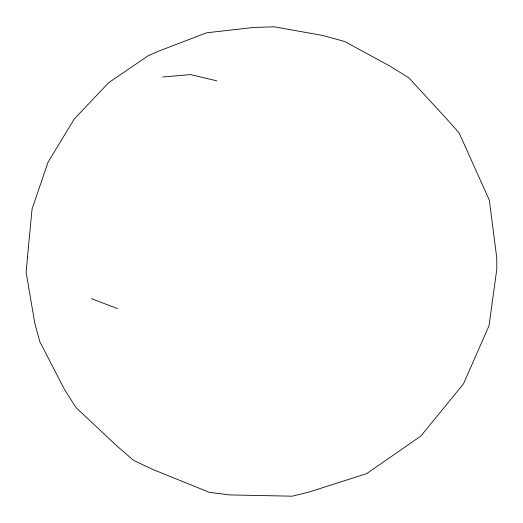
<?xml version="1.0" encoding="UTF-8"?>
<svg xmlns="http://www.w3.org/2000/svg" width="523" height="523" viewBox="0 0 523 523"><rect width="100%" height="100%" fill="white"/><g stroke="black" fill="none" stroke-linecap="round" stroke-linejoin="round"><path stroke-width="0.78" d="M162.633 76.999L190.673 74.612L216.751 80.817M91.447 298.666L117.577 308.635M27.49 256.917L26.15 272.431L34.76 323.044L39.826 341.709L64.558 389.589L76.136 407.724L117.25 446.289L133.764 460.495L152.964 469.517L209.259 492.313L229.558 494.915L292.141 496.183L308.459 492.248L366.616 473.642L420.852 436.064L463.515 383.804L489.012 325.737L496.85 268.881L496.713 257.512L489.332 200.204L459.031 132.744L445.197 117.348L408.842 77.809L389.681 65.957L344.709 41.526L322.894 35.499L274.248 26.817L253.877 27.451L206.546 32.805L159.378 50.868L148.244 55.693L108.66 82.706L74.253 119.015L48.057 162.156L32.047 209.122L27.49 256.917"/></g></svg>
